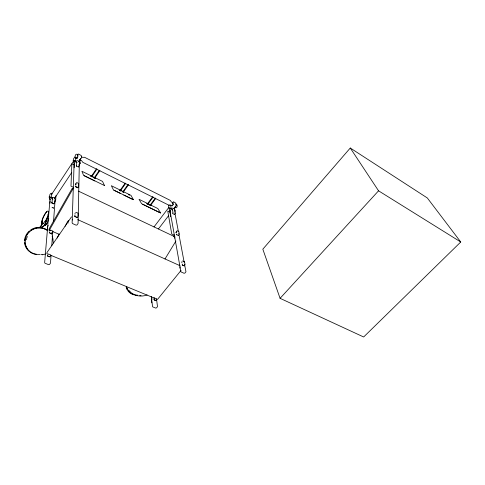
<?xml version="1.0" encoding="UTF-8"?>
<svg xmlns="http://www.w3.org/2000/svg" width="485" height="485" viewBox="0 0 485 485"><rect width="100%" height="100%" fill="white"/><g stroke="black" fill="none" stroke-linecap="round" stroke-linejoin="round"><path stroke-width="0.73" d="M42.007 223.3L42.037 221.639M42.195 222.888L42.225 221.354M80.019 159.638L79.94 163.657L78.903 165.215M41.401 223.409L41.437 221.651M41.625 221.36L41.698 223.112M78.055 216.237L78.055 213.115L75.69 212.297M78.691 186.343L78.685 183.482L76.703 182.524L75.448 184.488M79.128 165.973C79.916 164.027 79.546 159.419 76.484 160.887M79.316 164.148L78.073 223.488L77.06 224.949L76.109 225.161L72.404 223.512L72.126 222.748L74.12 163.36L75.005 162.014L75.842 161.832L77.139 162.475M77.467 216.789L77.454 217.438L77.06 217.48L74.926 216.51M76.515 165.124L76.678 161.65M74.775 216.346L74.793 215.776M75.648 161.281L75.757 157.752M72.453 219.165L72.501 220.026M74.156 167.731L74.254 164.827M53.344 242.973L52.659 237.711M51.034 255.577L50.488 263.106L49.537 264.47L48.609 264.683L44.947 263.197L44.65 262.488L49.955 199.917L50.792 198.65M51.756 245.786L52.798 231.478M53.52 221.687L55.06 200.602M50.191 256.195L49.888 256.941L47.645 256.019M54.144 203.282L53.762 203.858L51.877 202.997L51.95 202.148M50.701 255.753L50.676 254.88L48.567 254.007M54.611 202.772C55.32 200.772 55.666 196.195 52.301 197.444M53.938 203.354L53.902 203.839L51.883 202.948M52.071 201.954L52.441 198.25M47.494 255.892L47.706 255.255M49.355 232.703L49.555 232.103M51.749 202.857L51.925 202.36M51.477 197.844L51.78 194.115M49.997 203.203L50.161 201.233M170.956 208.738L171.017 208.314M75.405 161.335L75.424 160.802M73.817 161.075C73.399 162.693 75.108 159.553 74.084 160.559M74.005 161.111L73.993 161.529L74.411 160.899M41.734 221.463L42.383 219.159A7.008 1.613 -64.5 0 1 46.863 211.478M41.928 221.536L42.577 219.238A6.996 1.607 -64.5 0 1 47.045 211.569M55.514 199.808L55.557 199.244M51.264 197.862L51.313 197.298L51.07 197.559M175.934 205.895L174.873 207.283M48.082 220.536L48.767 218.589M48.088 220.578L48.652 218.971M170.332 210.508L169.835 211.933L170.678 216.643M173.145 204.791L172.745 202.681M77.855 156.904L77.006 158.231M57.163 238.044L59.121 233.994M45.96 222.009L44.353 225.313A4.335 4.147 -16.2 0 1 41.298 227.689M47.591 226.707L48.227 225.41M40.055 227.441L40.879 225.81M40.249 227.501L41.067 225.871M48.991 197.177L49.197 196.789M73.065 160.644L73.271 160.238M79.698 163.463L79.17 164.263M79.176 164.736L80.504 162.857M169.392 208.447L170.096 207.859L169.78 208.75M170.083 208.356L169.326 208.865M175.237 210.914L174.806 211.472M48.924 229.253L72.295 188.21L73.665 188.859M49.531 229.938L72.671 189.326L72.501 188.823M50.185 230.763L50.482 230.236M51.368 234.194L52.859 231.587L52.695 230.981L50.689 230.108M65.063 226.307L68.421 220.451M174.351 235.098L173.624 236.431M175.825 232.673L177.11 230.696L178.789 231.503L179.347 234.4M164.973 259.014L175.91 241.051M51.574 194.424L73.611 161.008M75.272 158.486L76.103 157.225M77.351 155.333L78.182 154.072M80.722 158.54L79.867 159.789M54.556 198.365L71.719 172.514M78.837 161.796L81.347 158.013L81.383 155.679L78.722 154.054M41.261 225.228L41.831 223.846L42.45 224.131M54.732 201.53L55.714 200.056L55.951 195.673M41.455 225.289L42.231 224.118M91.422 176.207L96.485 168.78M91.944 176.461L97 169.041M94.351 177.637L99.413 170.241M94.866 177.892L99.928 170.496M71.531 216.825L47.009 252.503L46.912 253.697L48.306 254.279M120.128 190.284L125.227 183.112M120.62 190.526L125.724 183.36M122.917 191.654L128.022 184.506M123.408 191.896L128.513 184.749M147.531 203.73L152.72 196.722M147.98 203.997L153.145 197.025M150.223 204.997L155.388 198.056M150.641 205.3L155.758 198.426M169.301 204.852L168.598 205.779L169.368 210.047L170.411 211.133M154.012 226.931L169.016 207.198M172.199 203.009L173.503 201.748L175.843 203.191L176.31 205.598L174.024 208.592M158.468 228.92L168.531 215.764M180.014 266.889L179.832 268.156M157.522 299.421L181.05 270.406M350.273 148.016L262.828 249.193L280.081 298.33L363.659 336.984L460.75 241.997L427.309 197.959L350.273 148.016L378.555 190.817L460.75 241.997M49.888 198.05L50.319 197.013M280.081 298.33L378.555 190.817M52.053 207.671L53.253 207.792M174.224 210.248L174.685 210.132M154.763 298.16L156.734 298.748L156.867 299.597M182.512 260.972L184.488 261.639L185.088 264.768M77.77 154.77L77.794 156.758L76.757 158.328M154.078 298.893L154.2 299.894L156.085 300.67M154.06 299.118L154.157 299.918L155.94 300.645L156.182 299.912M184.227 265.835L182.33 265.065M182.202 264.07L182.378 265.028L184.276 265.889L184.324 265.168M181.784 261.779L181.905 262.767M147.161 294.953C143.372 296.383 139.128 296.402 135.291 295.116M172.648 202.506L173.139 204.579L172.078 205.973M176.673 233.97L176.789 234.885M172.12 208.283L172.902 208.077L174.515 208.877L175.4 213.521M176.285 231.866L176.261 232.63M42.244 254.813L45.36 254.031M47.73 255.019L47.639 256.056L49.227 256.71M172.805 212.921L172.775 213.606M49.573 231.872L49.494 232.855L51.507 233.721L51.871 233.679L51.707 232.794M49.755 229.629L49.682 230.557M74.969 215.504L74.945 216.456L77.206 217.48M75.036 213.236L75.005 214.182M75.775 186.107L75.757 186.798L77.758 187.75L78.121 187.719L77.915 186.883M75.799 185.876L75.775 186.737L77.891 187.743M75.86 183.821L75.836 184.67M75.836 184.045L75.818 184.73M74.902 156.964L73.665 158.534L73.526 162.56L74.302 163.469M76.375 165.349L76.351 166.106L78.588 167.089L78.388 166.343M76.351 165.567L76.339 166.173M52.065 193.23L50.743 193.369L49.773 194.843L49.403 199.099L50.204 199.99M135.4 295.213L137.334 295.165M135.545 295.286L137.619 295.226M44.984 225.282L45.323 225.513L44.856 225.179M47.815 214.643L47.93 214.788M51.107 255.437L154.721 298.263M49.5 232.812L51.634 233.728M49.07 229.957L50.379 230.52M52.344 231.369L59.552 234.491M77.745 219.626L179.959 265.683M51.271 197.444L52.525 198.019M51.604 198.474L52.889 199.056M73.562 187.362L70.98 186.137L71.853 163.821L74.544 165.149M174.4 235.231L171.726 233.964L167.755 211.072L169.671 212.018M78.455 191.132L174.988 236.844M84.123 175.728L94.799 180.935M113.945 190.278L120.535 193.497M123.827 195.103L132.393 199.28M142.687 204.306L159.626 212.575M128.252 194.527L129.598 195.188M172.909 213.746L174.667 214.546L174.727 213.982M172.775 209.896L171.672 209.35L170.902 209.52L169.992 210.72L180.79 271.224L180.96 271.885L184.051 273.261L184.912 273.067L185.961 271.782L184.573 264.416M77.115 158.395L75.181 157.431C74.684 155.643 76.072 152.605 78.049 155.079M79.685 159.68L81.613 160.644L82.765 162.287L168.974 205.24L170.775 205.143L171.999 205.755M175.049 207.277C176.764 209.156 177.85 205.822 176.789 204.658L175.57 204.046M81.25 156.685L82.535 157.334L84.566 157.285L170.356 200.432L171.314 201.912L173.139 202.827M67.094 222.16L68.355 222.93M52.944 207.531L53.629 208.38M176.619 234.619L178.625 235.698L178.68 235.049M47.748 230.624L47.791 230.678A13.919 13.18 -20.3 0 0 37.763 227.835M174.2 236.395L174.758 237.165L174.758 238.22M172.345 209.132L172.999 212.739M151.805 302.828L151.405 299.591M179.42 265.847L179.262 265.01M174.339 207.356L174.994 210.805M174.861 212.818L178.328 231.248M178.747 233.455L184.154 262.203M170.611 205.094L171.272 208.732M47.591 228.69L47.724 229.593M156.558 299.196L157.492 306.672L156.503 307.878L155.667 308.078L152.593 306.829L151.278 296.487M155.976 300.003L156.055 300.603M154.127 297.572L154.272 298.76M151.999 298.596L152.078 299.269M26.317 239.711A13.331 12.622 -20.6 0 1 27.39 236.492M133.181 293.922A12.034 10.991 -51.5 0 1 131.356 292.758M130.295 291.776A12.034 10.991 -51.5 0 1 129.38 290.654M135.26 294.856A12.531 11.458 -51.4 0 1 126.561 286.562M130.083 292.546A12.568 11.488 -51.4 0 1 126.294 286.417M141.014 295.704A10.779 9.827 -51.9 0 1 139.692 295.644M134.83 294.995A12.925 11.816 -51.4 0 1 127.998 290.982M127.282 289.963A12.925 11.816 -51.4 0 1 126.203 287.678M42.189 254.389A11.943 11.307 -21.4 0 1 40.952 254.473M36.551 254.261A13.877 13.143 -20.3 0 1 26.439 235.916A13.877 13.143 -20.3 0 1 47.93 230.842M27.433 249.029A13.919 13.18 -20.3 0 1 24.971 242.609M24.923 241.215A13.919 13.18 -20.3 0 1 25.147 239.117M26.269 235.752A13.919 13.18 -20.3 0 1 27.797 233.309M28.251 232.751A13.919 13.18 -20.3 0 1 29.809 231.218M30.967 230.333A13.919 13.18 -20.3 0 1 33.538 228.926M34.211 228.653A13.919 13.18 -20.3 0 1 37.048 227.926M43.304 228.205A13.956 13.216 -20.2 0 1 46.518 229.696M39.928 227.526A1.534 1.364 -6.6 0 1 40.625 226.295M41.377 226.058A1.534 1.364 -6.6 0 1 42.741 226.647M39.958 254.498A14.307 13.55 -20.2 0 1 32.713 253.54M32.052 253.249A14.307 13.55 -20.2 0 1 30.155 252.164M29.567 251.739A14.307 13.55 -20.2 0 1 24.511 242.597M24.499 240.433A14.307 13.55 -20.2 0 1 29.476 230.878M30.67 229.969A14.307 13.55 -20.2 0 1 37.666 227.398C41.783 228.811 44.875 225.652 45.772 221.924A12.101 2.777 -64.6 0 0 47.894 216.061M52.101 236.001A14.307 13.55 -20.2 0 1 52.859 239.432M48.379 211.975A12.101 2.777 -64.6 0 1 48.033 215.504M47.572 211.042A12.101 2.777 -64.6 0 1 48.27 211.575M47.518 229.647A4.274 4.098 -22 0 1 47.797 226.81M48.561 212.072A12.083 2.777 -64.6 0 1 48.609 213.2M48.076 216.152A12.083 2.777 -64.6 0 1 45.96 222.009M47.433 222.663A6.238 1.091 -65 0 1 45.408 225.076M45.232 224.973A6.214 1.085 -65 0 0 47.245 222.573A4.989 1.4 -68.1 0 0 48.233 220.626M43.632 223.227A6.232 1.801 -64 0 1 42.504 223.785M43.892 222.736A6.256 1.807 -64 0 0 44.862 221.542A5.062 0.934 -61 0 0 45.657 220.317M43.438 223.167A6.256 1.807 -64 0 1 42.31 223.731M47.748 215.886A5.062 0.934 -61 0 1 46.039 219.656M45.832 220.396A5.014 0.921 -61 0 1 45.044 221.609M49.743 197.565C49.5 199.274 50.967 195.382 49.743 197.565M151.023 205.713L149.544 204.985L151.023 205.713M148.361 204.409L146.876 203.682L148.361 204.409M123.79 192.363L122.238 191.599L123.79 192.363M121.001 190.993L119.443 190.229L121.001 190.993M95.272 178.377L93.647 177.583L95.272 178.377M92.35 176.946L90.719 176.146L92.35 176.946M104.524 185.579L83.578 175.358L81.91 171.278L102.517 181.39L104.524 185.579M133.43 199.687L113.472 189.944L111.326 185.713L130.98 195.358L133.43 199.687M160.656 212.982L141.596 203.676L139.025 199.305L157.813 208.526L160.656 212.982"/></g></svg>
